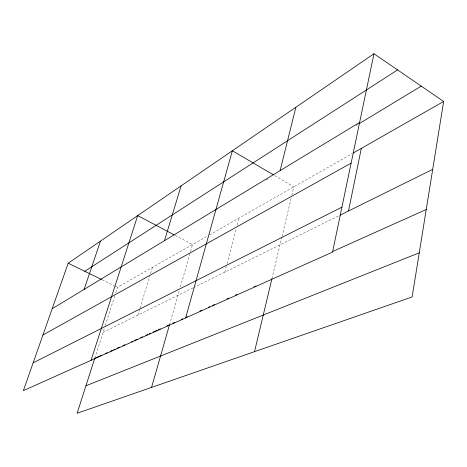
<?xml version="1.0" encoding="UTF-8"?>
<svg xmlns="http://www.w3.org/2000/svg" width="467" height="467" viewBox="0 0 467 467"><rect width="100%" height="100%" fill="white"/><g stroke="black" fill="none" stroke-linecap="round" stroke-linejoin="round"><path stroke-width="0.35" stroke-dasharray="2.33 1.75" d="M271.917 278.77L281.87 237.073M282.039 236.366L291.163 198.148M291.834 195.317L293.866 186.823L273.995 175.172M224.755 272.179L226.244 266.552M226.991 263.738L236.32 228.573M237.248 225.053L239.116 218.019M169.533 324.728L179.369 290.445M180.367 286.966L190.343 252.209M190.542 251.515L192.538 244.562L174.763 235.175M137.858 315.143L139.761 308.921M139.972 308.226L149.685 276.411M150.526 273.644L152.429 267.416M94.754 358.3L104.415 328.184M105.303 325.411L114.859 295.617M115.746 292.85L117.526 287.304L207.015 236.314M265.886 180.081L268.379 178.569M355.807 125.705L358.3 124.199M209.531 234.878L351.861 153.777M103.084 332.341L192.918 287.923M193.566 287.602L339.363 215.515M102.145 279.791L114.322 285.74M114.964 286.055L117.526 287.304"/><path stroke-width="0.7" d="M373.968 53.752L332.533 252.098L23.35 390.657L68.2 263.207L373.968 53.752L443.65 101.473L412.133 296.954L77.131 413.248L94.754 358.3L101.952 355.066M348.499 210.996L361.318 148.389M254.515 351.669L271.917 278.77M280.112 170.613L295.874 107.247M185.638 317.928L232.356 150.759L273.382 174.816M151.547 387.417L169.533 324.728L166.906 325.913M164.483 240.68L181.091 185.872M91.047 360.32L137.695 215.602L174.121 234.837M84.142 289.365L100.469 241.1M84.731 271.286L397.563 69.916M52.176 308.734L359.619 122.43M358.925 123.819L421.252 86.132M353.122 153.059L443.65 101.473M42.935 335.002L351.12 163.129M33.139 362.841L341.92 207.161M340.017 215.194L432.705 169.363M105.227 353.595L107.188 352.713M110.463 351.248L112.424 350.367M113.732 349.777L115.045 349.193M117.007 348.312L119.622 347.133M122.897 345.668L124.858 344.786M131.414 341.844L132.727 341.254M134.7 340.367L137.327 339.188M140.614 337.711L142.587 336.83M145.873 335.353L147.841 334.465M149.16 333.876L150.473 333.286M153.1 332.107L157.046 330.338M158.36 329.749L160.333 328.861M172.831 323.252L174.816 322.358M181.412 319.399L182.731 318.803M185.376 317.618L187.355 316.731M199.899 311.098L201.878 310.211M208.48 307.245L209.8 306.656M212.438 305.471L214.417 304.583M226.974 298.944L228.958 298.057M235.566 295.086L236.886 294.496M254.071 286.779L256.056 285.892M332.335 251.649L426.231 209.496M85.934 385.795L419.249 252.828M68.2 263.207L101.502 279.476"/></g></svg>
